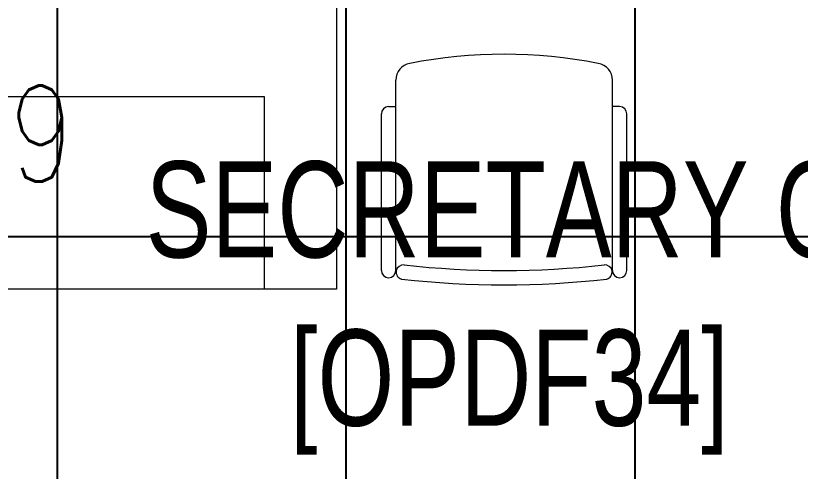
# Model space of a CAD drawing. Extents: x -178977 to 231842, y -29287 to 19916.
# Drawn here: x 39689 to 41319, y -4788 to -3841 of the extents above; entities that cross this region are included whole.
import ezdxf
from ezdxf import colors
from ezdxf.entities.mleader import LeaderData, LeaderLine
from ezdxf.math import Vec2, Vec3

# ---------------------------------------------------------------- set-up
doc = ezdxf.new("R2010")
doc.units = 0
doc.header["$LTSCALE"] = 0.25
doc.linetypes.add('01-First Floor-FUR$0$HIDDEN', pattern=[9.525, 6.35, -3.175])
doc.linetypes.add('DASHDOT', pattern=[25.4, 12.7, -6.35, 0, -6.35])
for name, color, linetype, lineweight in [('01-First Floor-FUR$0$72_EGR_BASE_TEXT', 252, 'Continuous', 5), ('01-First Floor-FUR$0$LOADING', 253, 'Continuous', 5), ('E-LITE-CIRC', 6, 'Continuous', 25), ('E-LITE-CLNG-CNDT', 6, 'DASHDOT', 35)]:
    doc.layers.add(name, color=color, linetype=linetype, lineweight=lineweight)
doc.layers.add('01-First Floor-FUR$0$FALSE CEILING', color=251, linetype='Continuous')
doc.styles.add('01-First Floor-FUR$0$X3G_ENTITY_9EC9', font='swisscl.ttf', dxfattribs={"height": 0.2})
doc.styles.add('01-First Floor-FUR$0$X3G_ENTITY_9F38', font='swisscl.ttf', dxfattribs={"height": 0.2})
doc.styles.add('DC_SIMPLEX', font='SIMPLEX.shx', dxfattribs={"width": 0.7})

# ---------------------------------------------------------------- blocks, each defined once
blk = doc.blocks.new('01-First Floor-FUR$0$GF21043-P')
at = {"color": 0}
for p, q in [((0.8, 0.75), (-0.8, 0.75)), ((-0.8, 0.75), (-0.8, 0))]:
    blk.add_line(p, q, dxfattribs=at)
at = {"color": 0, "linetype": '01-First Floor-FUR$0$HIDDEN'}
for p, q in [((-0.8, 0.6), (-0.4, 0.6)), ((-0.4, 0.6), (-0.4, 0))]:
    blk.add_line(p, q, dxfattribs=at)
blk = doc.blocks.new('01-First Floor-FUR$0$GF21016-P')
at = {"layer": '01-First Floor-FUR$0$LOADING', "extrusion": (-1.24384e-09, -1.20261e-09, -1)}
for p, q in [((0.0128, 0.0179), (0.0128, 0.4136)), ((0.4628, 0.0179), (0.4628, 0.4136)), ((-0.0172, 0.0179), (-0.0172, 0.3435)), ((-0.0022, 0.3585), (0.0128, 0.3585)), ((0.4778, 0.3585), (0.4628, 0.3585)), ((0.4928, 0.0179), (0.4928, 0.3435)), ((0.4778, 0.0029), (0.4778, 0.0029))]:
    blk.add_line(p, q, dxfattribs=at)
for centre, radius, start, end in [((-0.2378, -0.5362), 1.0036, 78.7568, 101.2432), ((-0.0478, 0.4136), 0.035, 0, 80.6557), ((-0.4278, 0.4136), 0.035, 99.3443, 180), ((0.0022, 0.3435), 0.015, 0, 90), ((-0.4778, 0.3435), 0.015, 90, 180), ((0.0022, 0.0179), 0.015, 270, 0), ((0.0022, 0.0179), 0.015, 180, 270), ((-0.0284, 0.0145), 0.015, 284.3864, 95.5209), ((-0.2378, 1.8928), 1.8749, 263.6341, 276.3659), ((-0.4471, 0.0145), 0.015, 84.4791, 255.6136), ((-0.4778, 0.0179), 0.015, 270, 0), ((-0.4778, 0.0179), 0.015, 180, 270), ((-0.2378, 1.8734), 1.8855, 263.5119, 276.4881)]:
    blk.add_arc(centre, radius, start, end, dxfattribs=at)
blk = doc.blocks.new('01-First Floor-FUR')
at = {"layer": '01-First Floor-FUR$0$FALSE CEILING', "linetype": 'Continuous'}
for p, q in [((39776, -6100), (39776, -2810)), ((40376, -6100), (40376, -2810)), ((40976, -6100), (40976, -2810)), ((38576, -4300), (42776, -4300))]:
    blk.add_line(p, q, dxfattribs=at)
at = {"layer": '01-First Floor-FUR$0$LOADING', "extrusion": (1.19929e-18, 8.17187e-07, 1), "xscale": -1000.000000000003, "yscale": 1000.000000000003, "zscale": 1000.000000000003, "rotation": 270}
blk.add_blockref('01-First Floor-FUR$0$GF21043-P', (39606, -3610, -0.1), dxfattribs=at)
at = {"layer": '01-First Floor-FUR$0$LOADING', "extrusion": (2.67577e-11, 8.17196e-07, -1), "xscale": 1000, "yscale": 1000, "zscale": 1000, "rotation": 359.9999748871168}
blk.add_blockref('01-First Floor-FUR$0$GF21016-P', (-40941.8, -4388.7, 0.1), dxfattribs=at)
at = {"layer": '01-First Floor-FUR$0$72_EGR_BASE_TEXT', "char_height": 200, "attachment_point": 2}
for s, insert, style in [('SECRETARY OFFICE ENT', (41223.5, -4143.8, 0), '01-First Floor-FUR$0$X3G_ENTITY_9EC9'), ('[OPDF34]', (40715, -4493.6), '01-First Floor-FUR$0$X3G_ENTITY_9F38')]:
    blk.add_mtext(s, dxfattribs=dict(at, insert=insert, style=style))
blk = doc.blocks.new('ARR0W')
at = {"color": 45}
blk.add_ellipse((0, 0), major_axis=(0.4, 0), ratio=0.4, dxfattribs=at)
at = {"color": 45, "ltscale": 0.5}
blk.add_solid([(-1.4, 0.167), (-0.4, 0), (-1.4, -0.167)], dxfattribs=at)

msp = doc.modelspace()

# ---------------------------------------------------------------- block references
at = {"layer": 'E-LITE-CLNG-CNDT'}
msp.add_blockref('01-First Floor-FUR', (0, 0), dxfattribs=at)

# ---------------------------------------------------------------- leaders
at = {"layer": 'E-LITE-CIRC'}
ml = msp.add_multileader_mtext('Standard', dxfattribs=at)
ml.set_content('{\\Fdc_el_romans|c0;\\W0.8;TO\\Fromans|c0; \\Fsimplex|c0;PP-\\Fdc_el_romans|c0;F1\\Fsimplex|c0;/M29}', color=256, style='DC_SIMPLEX')
ml.set_leader_properties()
ml.set_arrow_properties(name='ARR0W')
ml.build(insert=Vec2(0, 0))
ml.multileader.update_dxf_attribs({"dogleg_length": 200, "arrow_head_size": 140, "scale": 100})
ctx = ml.context
ctx.base_point, ctx.scale, ctx.char_height, ctx.arrow_head_size, ctx.landing_gap_size, ctx.plane_origin, ctx.plane_x_axis, ctx.plane_y_axis = Vec3(37960.1, -4119.5, 0), 100, 200, 140, 140, Vec3(49616, -9165.5, 0), Vec3(1, 0.000001, 0), Vec3(-0.000001, 1, 0)
notes = []
notes.append((ctx, [(0, (1, 1, 0), (37851.3, -4119.5, 0), (1, 0.000001, 0), 108.8, [(0, [(37272.3, -2439.8, 0)], 0, [])])]))
ctx.mtext.insert, ctx.mtext.text_direction, ctx.mtext.rotation, ctx.mtext.flow_direction = Vec3(38100.1, -3986.1, 0), Vec3(1, 0.000001, 0), 0.000001, 5
for ctx, leaders in notes:
    for number, flags, end, landing, length, lines in leaders:
        leader = LeaderData()
        leader.index, (leader.has_last_leader_line, leader.has_dogleg_vector, leader.attachment_direction) = number, flags
        leader.last_leader_point, leader.dogleg_vector, leader.dogleg_length = Vec3(end), Vec3(landing), length
        for number, points, colour, breaks in lines:
            line = LeaderLine()
            line.index, line.vertices, line.color, line.breaks = number, Vec3.list(points), colors.encode_raw_color(colour), breaks
            leader.lines.append(line)
        ctx.leaders.append(leader)

doc.saveas('drawing.dxf')
